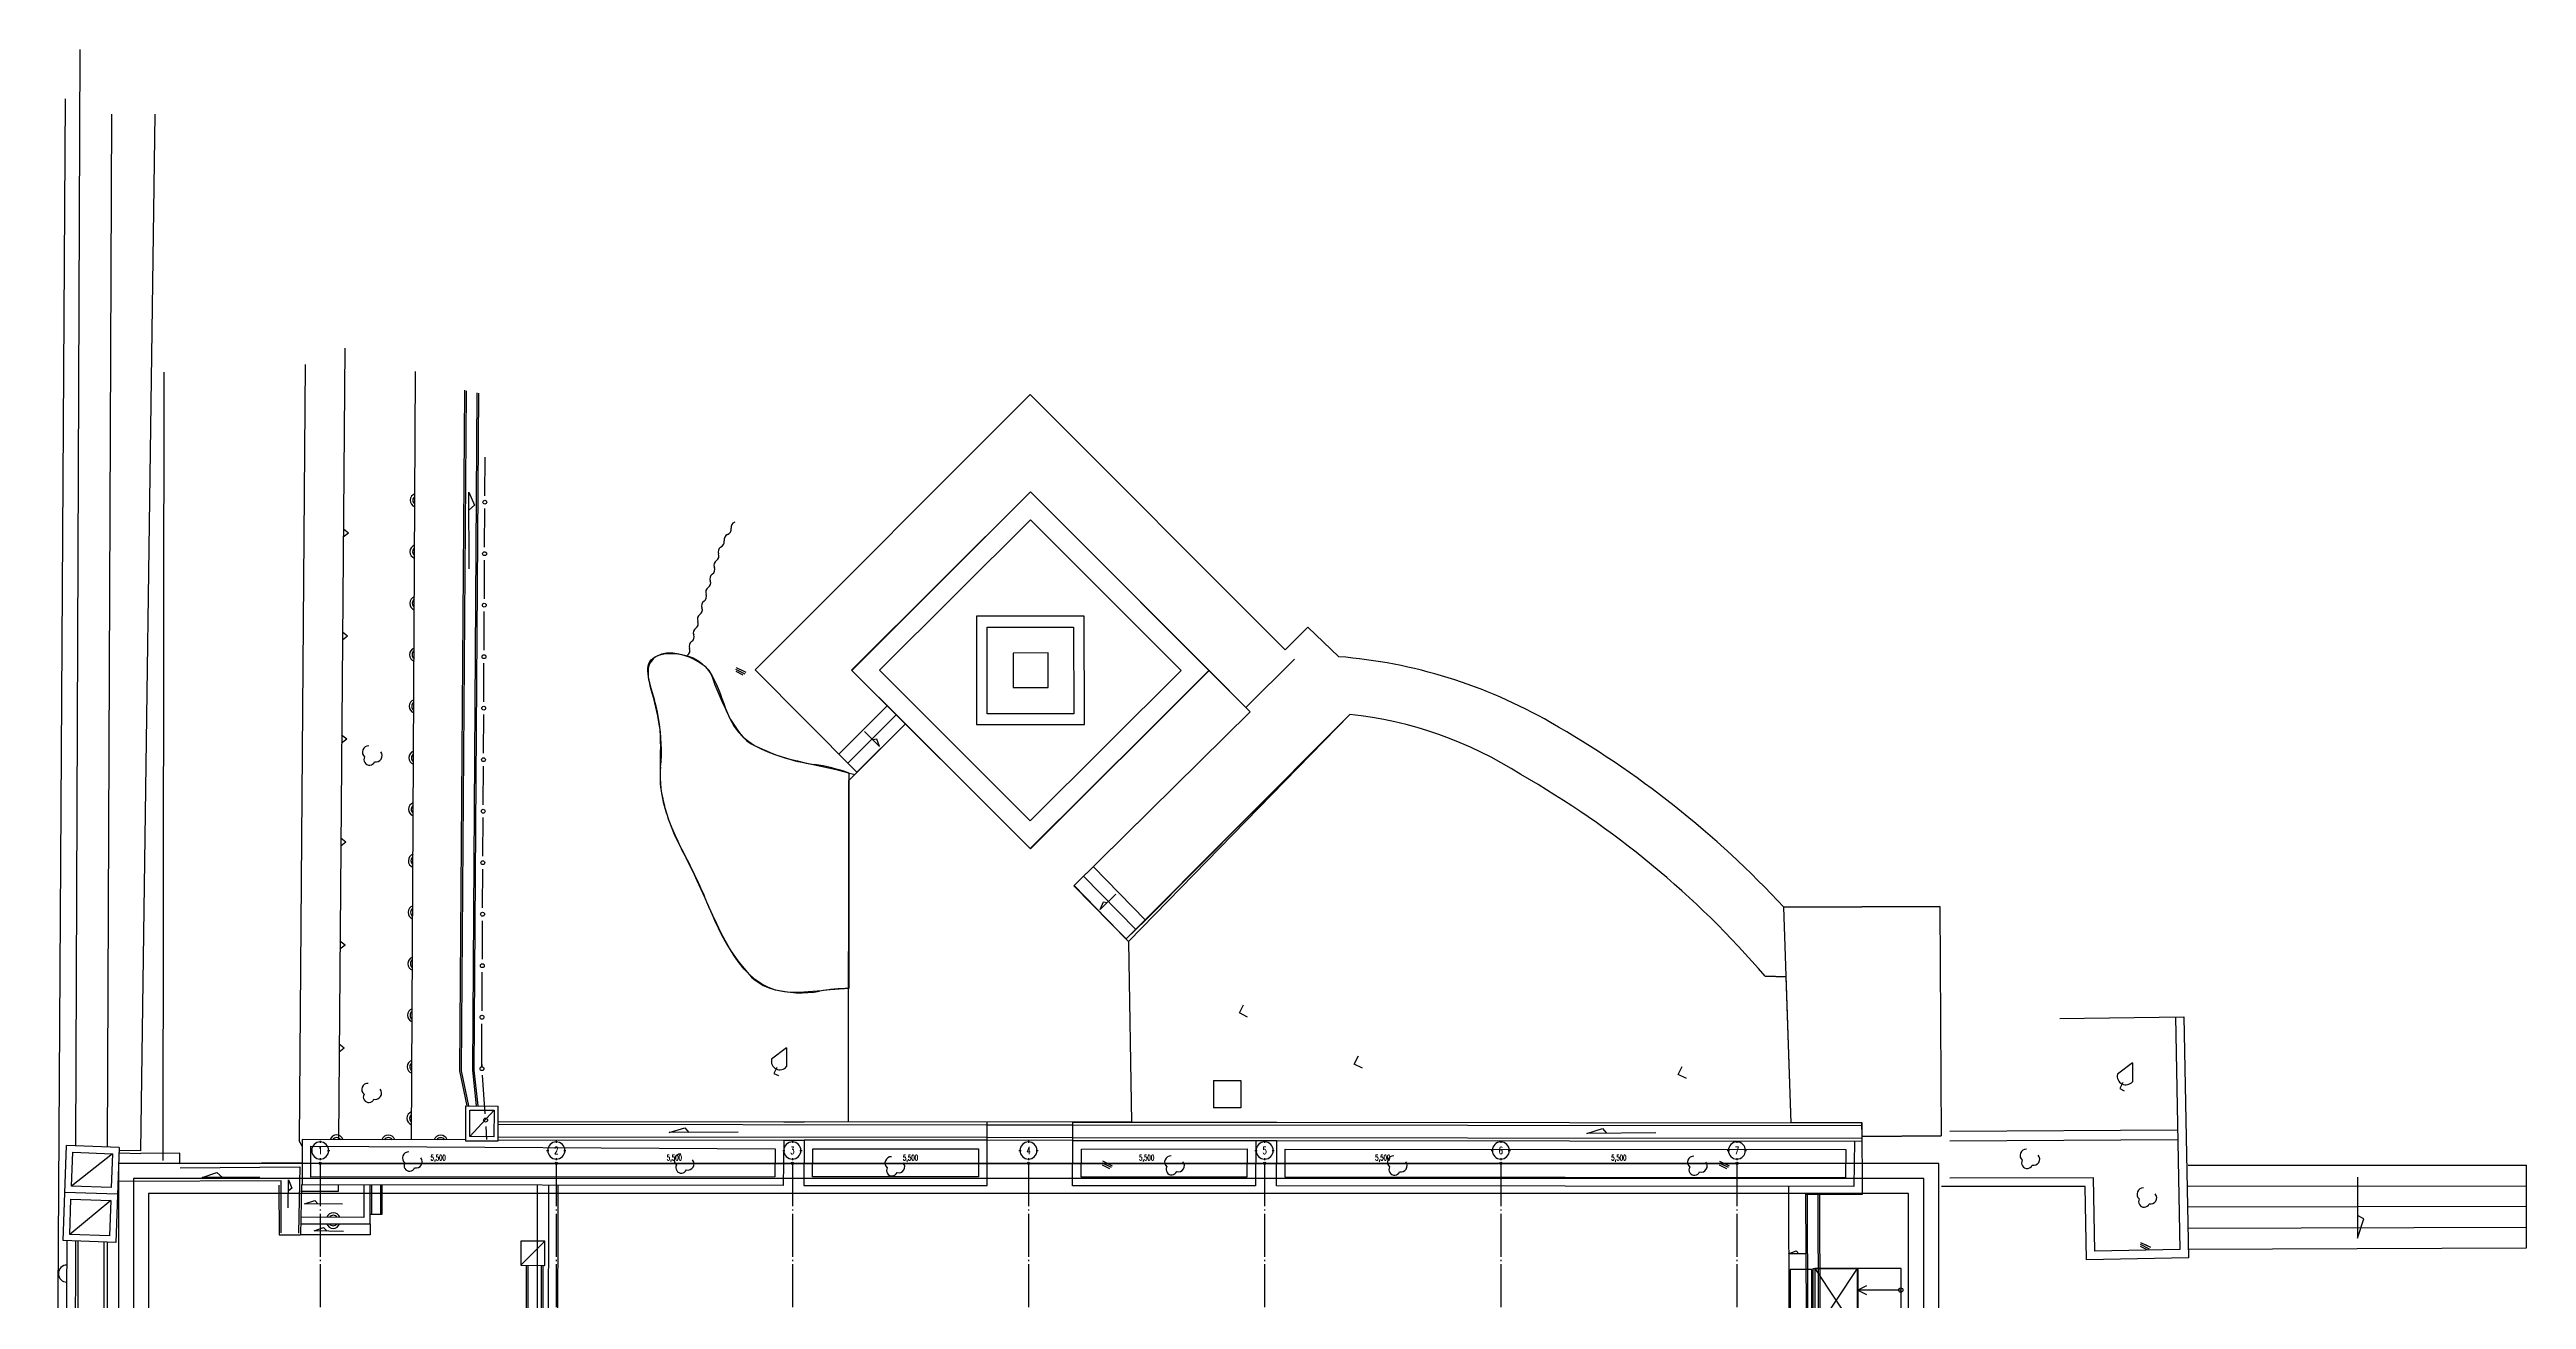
# Model space of a CAD drawing. Header units: millimetres. Extents: x -67913 to 128525, y -54442 to 63422.
# Drawn here: x 70832 to 128525, y 34299 to 63422 of the extents above; entities that cross this region are included whole.
import ezdxf
from ezdxf.enums import TextEntityAlignment as Align

# ---------------------------------------------------------------- set-up
doc = ezdxf.new("R2010")
doc.units = ezdxf.units.MM
doc.header["$LTSCALE"] = 500
doc.header["$PDMODE"] = 35
doc.linetypes.add('AXIS', pattern=[2.35, 2, -0.15, 0.05, -0.15])
doc.layers.get('0').update_dxf_attribs({"plot": 0})
for name, color, linetype in [('020KijnSn', 1, 'AXIS'), ('030KijnSp', 8, 'Continuous'), ('040KijunF', 7, 'Continuous'), ('090Gaikou', 5, 'Continuous')]:
    doc.layers.add(name, color=color, linetype=linetype)
doc.layers.add('HOJO', color=211, linetype='Continuous', plot=False)
doc.styles.add('Dim', font='simplex.shx', dxfattribs={"width": 0.6, "bigfont": 'extfont2.shx'})
doc.styles.get("Standard").update_dxf_attribs({"font": 'simplex.shx', "width": 0.7, "bigfont": 'extfont2.shx'})
doc.dimstyles.new('PRO1-50', dxfattribs={"dimscale": 50, "dimtxt": 2.5, "dimasz": 1, "dimexe": 0.5, "dimexo": 0.5, "dimgap": 0.8, "dimtad": 1, "dimdec": 3, "dimdsep": 46, "dimlunit": 6, "dimtxsty": 'Dim', "dimblk": 'ORIGIN', "dimcen": 0, "dimadec": 3, "dimazin": 2, "dimtfac": 1, "dimtdec": 3, "dimtix": 1, "dimtmove": 2, "dimatfit": 3, "dimldrblk": 'ORIGIN', "dimfxl": 0, "dimarcsym": 0})

# ---------------------------------------------------------------- blocks, each defined once
blk = doc.blocks.new('通り芯記号')
at = {"layer": '040KijunF'}
for p, q in [((-4.5, 0), (-3.5, 0)), ((0, 3.5), (0, 4.5)), ((3.5, 0), (4.5, 0)), ((0, -4.5), (0, -3.5))]:
    blk.add_line(p, q, dxfattribs=at)
blk.add_circle((0, 0), 4, dxfattribs=at)
at = {"layer": '040KijunF', "width": 0.6}
blk.add_attdef('通り芯符号', text='', height=3.5, dxfattribs=at).set_placement((0, 0), align=Align.MIDDLE)
blk = doc.blocks.new('_Origin')
at = {"color": 0, "linetype": 'ByBlock', "lineweight": -2}
blk.add_line((0, 0), (-1, 0), dxfattribs=at)
blk.add_circle((0, 0), 0.5, dxfattribs=at)
blk = doc.blocks.new('*D744')
at = {"layer": '030KijnSp', "color": 0, "lineweight": -2, "transparency": 16777216}
blk.add_line((77185, 37470), (82585, 37470), dxfattribs=at)
at = {"layer": 'Defpoints', "color": 0, "transparency": 16777216}
for p in [(77135, 37470), (82635, 37470), (82635, 37470)]:
    blk.add_point(p, dxfattribs=at)
at = {"layer": '030KijnSp', "color": 0, "lineweight": -2, "transparency": 16777216, "xscale": 50, "yscale": 50, "zscale": 50, "rotation": 180}
blk.add_blockref('_Origin', (77135, 37470), dxfattribs=at)
at = {"layer": '030KijnSp', "color": 0, "lineweight": -2, "transparency": 16777216, "xscale": 50, "yscale": 50, "zscale": 50}
blk.add_blockref('_Origin', (82635, 37470), dxfattribs=at)
at = {"layer": '030KijnSp', "color": 0, "transparency": 16777216, "insert": (79885, 37584), "char_height": 125, "attachment_point": 5, "style": 'Dim'}
blk.add_mtext('5,500', dxfattribs=at)
blk = doc.blocks.new('*D745')
at = {"layer": '030KijnSp', "color": 0, "lineweight": -2, "transparency": 16777216}
blk.add_line((82685, 37470), (88085, 37470), dxfattribs=at)
at = {"layer": 'Defpoints', "color": 0, "transparency": 16777216}
for p in [(82635, 37470), (88135, 37470), (88135, 37470)]:
    blk.add_point(p, dxfattribs=at)
at = {"layer": '030KijnSp', "color": 0, "lineweight": -2, "transparency": 16777216, "xscale": 50, "yscale": 50, "zscale": 50, "rotation": 180}
blk.add_blockref('_Origin', (82635, 37470), dxfattribs=at)
at = {"layer": '030KijnSp', "color": 0, "lineweight": -2, "transparency": 16777216, "xscale": 50, "yscale": 50, "zscale": 50}
blk.add_blockref('_Origin', (88135, 37470), dxfattribs=at)
at = {"layer": '030KijnSp', "color": 0, "transparency": 16777216, "insert": (85385, 37584), "char_height": 125, "attachment_point": 5, "style": 'Dim'}
blk.add_mtext('5,500', dxfattribs=at)
blk = doc.blocks.new('*D746')
at = {"layer": '030KijnSp', "color": 0, "lineweight": -2, "transparency": 16777216}
blk.add_line((88185, 37470), (93585, 37470), dxfattribs=at)
at = {"layer": 'Defpoints', "color": 0, "transparency": 16777216}
for p in [(88135, 37470), (93635, 37470), (93635, 37470)]:
    blk.add_point(p, dxfattribs=at)
at = {"layer": '030KijnSp', "color": 0, "lineweight": -2, "transparency": 16777216, "xscale": 50, "yscale": 50, "zscale": 50, "rotation": 180}
blk.add_blockref('_Origin', (88135, 37470), dxfattribs=at)
at = {"layer": '030KijnSp', "color": 0, "lineweight": -2, "transparency": 16777216, "xscale": 50, "yscale": 50, "zscale": 50}
blk.add_blockref('_Origin', (93635, 37470), dxfattribs=at)
at = {"layer": '030KijnSp', "color": 0, "transparency": 16777216, "insert": (90885, 37584), "char_height": 125, "attachment_point": 5, "style": 'Dim'}
blk.add_mtext('5,500', dxfattribs=at)
blk = doc.blocks.new('*D747')
at = {"layer": '030KijnSp', "color": 0, "lineweight": -2, "transparency": 16777216}
blk.add_line((93685, 37470), (99085, 37470), dxfattribs=at)
at = {"layer": 'Defpoints', "color": 0, "transparency": 16777216}
for p in [(93635, 37470), (99135, 37470), (99135, 37470)]:
    blk.add_point(p, dxfattribs=at)
at = {"layer": '030KijnSp', "color": 0, "lineweight": -2, "transparency": 16777216, "xscale": 50, "yscale": 50, "zscale": 50, "rotation": 180}
blk.add_blockref('_Origin', (93635, 37470), dxfattribs=at)
at = {"layer": '030KijnSp', "color": 0, "lineweight": -2, "transparency": 16777216, "xscale": 50, "yscale": 50, "zscale": 50}
blk.add_blockref('_Origin', (99135, 37470), dxfattribs=at)
at = {"layer": '030KijnSp', "color": 0, "transparency": 16777216, "insert": (96385, 37584), "char_height": 125, "attachment_point": 5, "style": 'Dim'}
blk.add_mtext('5,500', dxfattribs=at)
blk = doc.blocks.new('*D748')
at = {"layer": '030KijnSp', "color": 0, "lineweight": -2, "transparency": 16777216}
blk.add_line((99185, 37470), (104585, 37470), dxfattribs=at)
at = {"layer": 'Defpoints', "color": 0, "transparency": 16777216}
for p in [(99135, 37470), (104635, 37470), (104635, 37470)]:
    blk.add_point(p, dxfattribs=at)
at = {"layer": '030KijnSp', "color": 0, "lineweight": -2, "transparency": 16777216, "xscale": 50, "yscale": 50, "zscale": 50, "rotation": 180}
blk.add_blockref('_Origin', (99135, 37470), dxfattribs=at)
at = {"layer": '030KijnSp', "color": 0, "lineweight": -2, "transparency": 16777216, "xscale": 50, "yscale": 50, "zscale": 50}
blk.add_blockref('_Origin', (104635, 37470), dxfattribs=at)
at = {"layer": '030KijnSp', "color": 0, "transparency": 16777216, "insert": (101885, 37584), "char_height": 125, "attachment_point": 5, "style": 'Dim'}
blk.add_mtext('5,500', dxfattribs=at)
blk = doc.blocks.new('*D749')
at = {"layer": '030KijnSp', "color": 0, "lineweight": -2, "transparency": 16777216}
blk.add_line((104685, 37470), (110085, 37470), dxfattribs=at)
at = {"layer": 'Defpoints', "color": 0, "transparency": 16777216}
for p in [(104635, 37470), (110135, 37470), (110135, 37470)]:
    blk.add_point(p, dxfattribs=at)
at = {"layer": '030KijnSp', "color": 0, "lineweight": -2, "transparency": 16777216, "xscale": 50, "yscale": 50, "zscale": 50, "rotation": 180}
blk.add_blockref('_Origin', (104635, 37470), dxfattribs=at)
at = {"layer": '030KijnSp', "color": 0, "lineweight": -2, "transparency": 16777216, "xscale": 50, "yscale": 50, "zscale": 50}
blk.add_blockref('_Origin', (110135, 37470), dxfattribs=at)
at = {"layer": '030KijnSp', "color": 0, "transparency": 16777216, "insert": (107385, 37584), "char_height": 125, "attachment_point": 5, "style": 'Dim'}
blk.add_mtext('5,500', dxfattribs=at)

msp = doc.modelspace()

# ---------------------------------------------------------------- linework, layer by layer
at = {"layer": '020KijnSn'}
for p, q in [((77134.6088, 37470), (77134.6088, -23200)), ((82634.6088, 37470), (82634.6088, -23200)), ((88134.6088, 37470), (88134.6088, -23200)), ((93634.6088, 37470), (93634.6088, -23200)), ((99134.6088, 37470), (99134.6088, -23200)), ((104634.6088, 37470), (104634.6088, -23200)), ((110134.6088, 37470), (110134.6088, -23200))]:
    msp.add_line(p, q, dxfattribs=at)
at = {"layer": '090Gaikou'}
for p, q in [((71540.8886, 63421.84), (71432.757, 37875.059)), ((70831.7006, 588.4333), (71203.2985, 62269.3808)), ((72184.3583, 37847.3102), (72286.2451, 61918.6717)), ((72957.6401, 37765.8628), (73290.2677, 61914.422)), ((76786.7154, 56083.5303), (76644.8422, 37992.06)), ((77709.5776, 56465.8308), (77558.5688, 38023.5168)), ((73479.693, 37535.5514), (73503.9561, 55904.8074)), ((79262.2874, 38021.4838), (79357.6719, 55920.2947)), ((80495.747, 55481.8675), (80382.5581, 39623.9152)), ((80427.5906, 39628.2985), (80540.6802, 55472.3488)), ((80785.8744, 55421.0515), (80679.6686, 39638.0896)), ((80724.6855, 39640.4474), (80830.8116, 55411.5682)), ((87266.546, 48966.7534), (93675.7995, 55381.8166)), ((87266.546, 48966.7534), (93675.7995, 55381.8166)), ((93675.7995, 55381.8166), (99615.2132, 49434.7928)), ((93675.7995, 55381.8166), (99615.2132, 49434.7928)), ((80972.2721, 53024.6916), (80977.2262, 53924.678)), ((80602.286, 51318.8321), (80601.4219, 53109.6433)), ((80601.4219, 53109.6433), (80729.4851, 52802.7088)), ((89508.0303, 48963.8234), (93680.2874, 53117.4637)), ((93680.2874, 53117.4637), (89508.0303, 48963.8234)), ((93680.2874, 53117.4637), (89508.0303, 48963.8234)), ((93680.2874, 53117.4637), (89520.7839, 48951.0909)), ((93680.2874, 53117.4637), (97838.4901, 48956.3507)), ((93699.0153, 53098.6896), (93680.2874, 53117.4637)), ((97838.4901, 48956.3507), (93680.2874, 53117.4637)), ((98795.0554, 47990.068), (93680.2874, 53117.4637)), ((98798.6031, 47993.606), (93699.0153, 53098.6896)), ((80729.4851, 52802.7088), (80601.6252, 52688.3762)), ((80965.6671, 51824.7097), (80970.6209, 52724.6962)), ((77673.597, 52071.5977), (77794.3297, 52160.6122)), ((77675.0705, 52251.5916), (77794.3297, 52160.6122)), ((90159.5662, 48963.3636), (93679.447, 52467.5386)), ((93679.447, 52467.5386), (97187.6205, 48956.91)), ((80959.0619, 50624.728), (80964.016, 51524.7144)), ((80952.4569, 49424.7461), (80957.4107, 50324.7326)), ((92421.1181, 50215.7487), (92420.3986, 47694.7288)), ((94931.8665, 50216.9013), (92421.1181, 50215.7487)), ((94940.5456, 47696.6999), (94931.8665, 50216.9013)), ((77653.946, 49671.678), (77774.6789, 49760.6925)), ((77655.4199, 49851.6721), (77774.6789, 49760.6925)), ((92670.47, 47944.9245), (92671.0466, 49965.8633)), ((92671.0466, 49965.8633), (94682.7266, 49966.7867)), ((94682.7266, 49966.7867), (94689.6838, 47946.5038)), ((99615.2132, 49434.7928), (100142.1682, 49961.0735)), ((99615.2132, 49434.7928), (100142.1682, 49961.0735)), ((99615.2132, 49434.7928), (100142.1682, 49961.0735)), ((100859.7342, 49275.1487), (100142.1682, 49961.0735)), ((100142.1682, 49961.0735), (100859.7342, 49275.1487)), ((100142.1682, 49961.0735), (100859.7342, 49275.1487)), ((80945.8517, 48224.7644), (80950.8057, 49124.7508)), ((93280.464, 49358.6147), (93277.9869, 48554.9658)), ((94090.0027, 49365.4818), (93280.464, 49358.6147)), ((94093.7789, 48560.8876), (94090.0027, 49365.4818)), ((98698.9919, 48093.4903), (99829.1614, 49220.5705)), ((86811.5351, 48985.616), (87024.0914, 48879.466)), ((86815.0282, 48936.9255), (86983.0687, 48853.0066)), ((86823.8531, 49026.4106), (87049.3031, 48913.8215)), ((86925.2695, 48975.7635), (87049.3031, 48913.8215)), ((89640.5288, 46579.9456), (87266.546, 48966.7534)), ((89636.5746, 46583.9211), (87266.546, 48966.7534)), ((89636.5746, 46583.9211), (87266.546, 48966.7534)), ((93683.8696, 44794.869), (89508.0303, 48963.8234)), ((89508.0303, 48963.8234), (93674.7406, 44803.9829)), ((89508.0303, 48963.8234), (90766.3261, 47707.6022)), ((89520.7839, 48951.0909), (90766.3261, 47707.6022)), ((93674.9175, 45453.8088), (90159.5662, 48963.3636)), ((93277.9869, 48554.9658), (94093.7789, 48560.8876)), ((93674.7406, 44803.9829), (97838.4901, 48956.3507)), ((97187.6205, 48956.91), (93674.9175, 45453.8088)), ((93683.8615, 44794.8771), (97834.8117, 48952.6824)), ((97838.4901, 48956.3507), (93683.8696, 44794.869)), ((97834.8117, 48952.6824), (98795.0554, 47990.068)), ((97838.4901, 48956.3507), (98798.6031, 47993.606)), ((80939.2467, 47024.7825), (80944.2005, 47924.769)), ((90341.6243, 48131.6038), (89217.319, 47005.4417)), ((89428.8311, 46792.6007), (90553.9752, 47919.603)), ((94689.6838, 47946.5038), (92670.47, 47944.9245)), ((94687.8967, 43934.9183), (98798.6031, 47993.606)), ((94687.8967, 43934.9183), (98795.0554, 47990.068)), ((98795.0554, 47990.068), (94693.8747, 43940.8206)), ((98795.0554, 47990.068), (94693.8747, 43940.8206)), ((101117.3658, 47928.4485), (95908.4181, 42699.2768)), ((101117.3658, 47928.4485), (95965.1507, 42641.283)), ((96359.0875, 43140.1452), (101117.3658, 47928.4485)), ((77634.2949, 47271.7584), (77755.0279, 47360.7731)), ((77635.7688, 47451.7525), (77755.0279, 47360.7731)), ((90766.3261, 47707.6022), (89448.6113, 46387.7112)), ((89452.5547, 46391.6611), (90766.3261, 47707.6022)), ((90766.3261, 47707.6022), (89636.5746, 46583.9211)), ((90766.3261, 47707.6022), (89636.5746, 46583.9211)), ((89813.9855, 47534.0658), (90166.2087, 47182.4233)), ((90102.3829, 47350.095), (90009.7194, 47338.6546)), ((90166.2087, 47182.4233), (90102.3829, 47350.095)), ((90766.3261, 47707.6022), (93683.8615, 44794.8771)), ((92420.3986, 47694.7288), (94940.5456, 47696.6999)), ((80932.6414, 45824.8007), (80937.5955, 46724.7871)), ((89443.7085, 38434.7919), (89448.6113, 46387.7112)), ((89443.7089, 38435.1388), (89452.5547, 46391.6611)), ((89452.7468, 46564.4489), (89445.6243, 41542.3712)), ((77616.1179, 45051.8331), (77735.3769, 44960.8535)), ((80926.0364, 44624.8189), (80930.9901, 45524.8051)), ((77614.644, 44871.8391), (77735.3769, 44960.8535)), ((80919.4312, 43424.8371), (80924.3851, 44324.8233)), ((95908.4181, 42699.2768), (94687.8967, 43934.9183)), ((95965.1507, 42641.283), (94687.8967, 43934.9183)), ((94693.8747, 43940.8206), (95965.1507, 42641.283)), ((94693.8747, 43940.8206), (95965.1507, 42641.283)), ((96133.7528, 42919.711), (94918.3116, 44162.1726)), ((96359.0875, 43140.1452), (95142.6341, 44383.6415)), ((95665.7554, 43744.2522), (95300.4794, 43386.9201)), ((95300.4794, 43386.9201), (95382.8472, 43563.1363)), ((95382.8472, 43563.1363), (95465.9891, 43548.8304)), ((114861.1442, 43458.3793), (111230.9974, 43437.5407)), ((111230.9974, 43437.5407), (114861.1442, 43458.3793)), ((111230.9974, 43437.5407), (114861.1442, 43458.3793)), ((111396.248, 38417.4754), (111230.9974, 43437.5407)), ((114861.1442, 43458.3793), (114891.8454, 38110.106)), ((114861.1442, 43458.3793), (114891.8454, 38110.106)), ((80912.8262, 42224.8553), (80917.7799, 43124.8415)), ((95908.4181, 42699.2768), (96359.0875, 43140.1452)), ((77594.9929, 42471.9194), (77715.7258, 42560.9338)), ((77596.4668, 42651.9135), (77715.7258, 42560.9338)), ((95965.1507, 42641.283), (96030.9379, 38427.4684)), ((80906.221, 41024.8735), (80911.1746, 41924.8598)), ((110790.0156, 41833.5097), (111284.4028, 41815.1632)), ((111284.4028, 41815.1632), (110790.0156, 41833.5097)), ((111284.4028, 41815.1632), (110790.0156, 41833.5097)), ((111396.248, 38417.4754), (111284.4028, 41815.1632)), ((111396.248, 38417.4754), (111284.4028, 41815.1632)), ((98544.7882, 40974.0065), (98638.6125, 41161.8815)), ((98732.6632, 40880.1823), (98544.7882, 40974.0065)), ((80899.1403, 39738.5089), (80904.5696, 40724.8779)), ((117656.1865, 40845.63), (120546.5073, 40886.6456)), ((120346.5441, 40882.803), (120450.6491, 35465.1535)), ((120546.5073, 40886.6456), (120654.4548, 35269.0327)), ((77575.3422, 40071.9999), (77696.0749, 40161.0145)), ((77576.816, 40251.9937), (77696.0749, 40161.0145)), ((80893.0738, 39824.6797), (80899.1403, 39738.5089)), ((87998.5933, 40159.5038), (87649.893, 39897.7156)), ((87998.5933, 40159.5038), (87998.8037, 39723.4706)), ((101222.8775, 39784.3648), (101316.7017, 39972.2398)), ((119347.908, 39808.9172), (118999.2077, 39547.129)), ((119347.908, 39808.9172), (119348.1184, 39372.884)), ((80382.5581, 39623.9152), (80549.1198, 38807.2757)), ((80595.0603, 38807.2068), (80427.5906, 39628.2985)), ((80679.6686, 39638.0896), (80772.631, 38806.9406)), ((80817.9192, 38806.8727), (80724.6855, 39640.4474)), ((80977.3455, 38627.6423), (80914.1419, 39525.4204)), ((87772.0748, 39705.9198), (87702.3768, 39566.3556)), ((87702.3768, 39566.3556), (87807.0501, 39514.0821)), ((97942.9916, 39404.7519), (97939.1582, 38764.7634)), ((97942.9916, 39404.7519), (98582.0496, 39400.9241)), ((98582.0496, 39400.9241), (98578.2165, 38760.9355)), ((101410.7525, 39690.5406), (101222.8775, 39784.3648)), ((108768.7149, 39542.757), (108862.5391, 39730.632)), ((108956.5899, 39448.9327), (108768.7149, 39542.757)), ((119121.3895, 39355.3333), (119051.6916, 39215.769)), ((80519.5137, 38807.3201), (80518.2926, 37992.9273)), ((80519.5137, 38807.3201), (81284.513, 38806.1732)), ((80618.4425, 38092.7773), (80619.3637, 38707.1703)), ((81184.3631, 38706.3233), (80618.4425, 38092.7773)), ((80619.3637, 38707.1703), (81184.3631, 38706.3233)), ((81184.3631, 38706.3233), (81183.442, 38091.9303)), ((81283.2919, 37991.7805), (81284.513, 38806.1732)), ((98578.2165, 38760.9355), (97939.1582, 38764.7634)), ((119051.6916, 39215.769), (119156.3648, 39163.4955)), ((81183.442, 38091.9303), (80618.4425, 38092.7773)), ((81019.4812, 38029.1235), (80998.4133, 38328.3831)), ((92672.5879, 38070.067), (81283.4283, 38082.7391)), ((81283.8799, 38383.9399), (92672.9826, 38369.3773)), ((81283.9744, 38446.9584), (87932.9193, 38438.4842)), ((85262.5821, 38186.8706), (85625.8066, 38299.6111)), ((86870.8962, 38197.8798), (85262.5821, 38186.8706)), ((85625.8066, 38299.6111), (85721.3834, 38190.0111)), ((87932.9193, 38438.4842), (88408.5411, 38435.5736)), ((92672.8365, 38432.3774), (88408.5411, 38435.5736)), ((96030.9379, 38427.4684), (89443.7089, 38435.1388)), ((92672.5178, 38007.067), (92672.8365, 38432.3774)), ((92672.9826, 38369.3773), (94665.8123, 38364.6294)), ((94665.5286, 38426.6292), (98929.4236, 38429.25)), ((94665.7883, 38003.9094), (94665.5286, 38426.6292)), ((94665.8123, 38364.6294), (113048.729, 38353.9147)), ((98929.4236, 38429.25), (99415.7507, 38428.7906)), ((99415.7507, 38428.7906), (113048.7653, 38415.9147)), ((106639.9366, 38167.5213), (107003.1611, 38280.2618)), ((108248.2507, 38178.5304), (106639.9366, 38167.5213)), ((107003.1611, 38280.2618), (107098.738, 38170.6618)), ((113045.8598, 38415.9168), (111396.248, 38417.4754)), ((113048.7653, 38415.9147), (111396.248, 38417.4754)), ((113050.9662, 38097.3857), (113045.8598, 38415.9168)), ((113060.2376, 36755.6258), (113048.7651, 38415.9147)), ((113050.9662, 38097.3857), (113048.7653, 38415.9147)), ((113050.9662, 38097.3857), (114891.8454, 38110.106)), ((114891.8454, 38110.106), (113050.9662, 38097.3857)), ((114891.8454, 38110.106), (113050.9662, 38097.3857)), ((120400.2175, 38243.9152), (115091.2557, 38213.4396)), ((71145.6053, 35671.3048), (71227.2473, 37882.6464)), ((72455.3211, 37837.3063), (71227.2473, 37882.6464)), ((71342.4908, 36938.4698), (71371.611, 37727.2143)), ((72299.8891, 37692.9426), (71342.4908, 36938.4698)), ((71371.611, 37727.2143), (72299.8891, 37692.9426)), ((72299.8891, 37692.9426), (72270.7689, 36904.1981)), ((72455.3211, 37837.3063), (72373.6792, 35625.9648)), ((72450.8756, 37716.8946), (72958.1541, 37698.1661)), ((72957.6401, 37765.8628), (72452.9401, 37772.8148)), ((73868.1617, 37705.0756), (72958.1541, 37698.1661)), ((73869.9817, 37465.3671), (73868.1617, 37705.0756)), ((76716.7891, 37868.8811), (76644.8422, 37992.06)), ((76716.9263, 38024.5211), (76715.6636, 36966.2996)), ((80518.3334, 38019.985), (76716.9263, 38024.5211)), ((76915.8848, 37151.5338), (76916.7395, 37867.8409)), ((76916.7395, 37867.8409), (87730.3329, 37811.5841)), ((80518.2926, 37992.9273), (81283.2919, 37991.7805)), ((81283.3327, 38019.01), (87932.3737, 38010.5358)), ((87730.3329, 37811.5841), (87723.6109, 37152.9031)), ((87932.3737, 38010.5358), (87921.5805, 36952.9281)), ((87932.3737, 38010.5358), (88408.2226, 38010.2634)), ((88408.2226, 38010.2634), (88403.719, 36956.1828)), ((92672.5178, 38007.067), (88408.2226, 38010.2634)), ((88604.5749, 37156.0735), (88607.3693, 37810.1141)), ((88607.3693, 37810.1141), (92472.1734, 37807.2173)), ((92472.1734, 37807.2173), (92471.0488, 37153.9682)), ((92670.7047, 36953.8593), (92672.5178, 38007.067)), ((94665.7883, 38003.9094), (92672.5178, 38007.067)), ((94665.8331, 38065.9093), (92672.5879, 38070.067)), ((94661.2849, 36949.829), (94665.7883, 38003.9094)), ((94665.7883, 38003.9094), (98929.6838, 38006.5304)), ((113051.7489, 38052.6159), (94665.8331, 38065.9093)), ((94862.1408, 37149.7432), (94864.9362, 37804.0317)), ((94864.9362, 37804.0317), (98727.9726, 37806.4062)), ((95359.7722, 37525.3016), (95585.2222, 37412.7125)), ((98727.9726, 37806.4062), (98722.3682, 37148.0985)), ((98929.6838, 38006.5304), (98920.6721, 36948.014)), ((98929.6838, 38006.5304), (99415.3489, 38003.4952)), ((99411.2638, 36945.8336), (99415.3489, 38003.4952)), ((99415.3489, 38003.4952), (113051.7041, 37990.6159)), ((99612.037, 37145.6446), (99614.5771, 37803.3069)), ((99614.5771, 37803.3069), (112668.0581, 37790.9782)), ((109730.1063, 37524.8894), (109955.5563, 37412.3003)), ((112668.0581, 37790.9782), (112661.3469, 37133.3664)), ((112870.1076, 37990.7875), (112859.3142, 36933.18)), ((115092.5184, 37993.4433), (120401.4802, 38023.9189)), ((72270.7689, 36904.1981), (71342.4908, 36938.4698)), ((76223.1503, 37063.4376), (72445.1422, 37044.0879)), ((73869.9817, 37465.3671), (76716.2849, 37486.9785)), ((73870.741, 37365.37), (76660.1548, 37386.5495)), ((74389.9013, 37141.1688), (74727.5429, 37253.897)), ((75733.0097, 37141.8168), (74389.9013, 37141.1688)), ((74727.5429, 37253.897), (74858.0706, 37141.3947)), ((76173.6631, 36963.1829), (76179.5766, 35808.5803)), ((76229.369, 35849.2463), (76223.1503, 37063.4376)), ((76389.72, 36436.5761), (76394.0802, 37084.5573)), ((76394.0802, 37084.5573), (76472.0563, 36889.8897)), ((76660.1548, 37386.5495), (76630.5861, 35846.9324)), ((76702.0934, 36966.3158), (76679.801, 35805.5682)), ((87921.5805, 36952.9281), (76702.0934, 36966.3158)), ((87723.6109, 37152.9031), (76915.8848, 37151.5338)), ((77553.0192, 36965.3004), (77552.8375, 36813.058)), ((78153.0187, 36964.5845), (78152.1211, 36212.3425)), ((78301.942, 36062.1636), (78303.0186, 36964.4055)), ((78340.2121, 36288.4811), (78341.0186, 36964.3602)), ((78541.9906, 36964.1203), (78541.1841, 36288.2413)), ((78579.1841, 36288.1959), (78579.9906, 36964.075)), ((82193.1054, 36959.7636), (82187.9146, 28550)), ((82451.5846, 36959.4553), (82441.5502, 28550)), ((82671.5844, 36959.1928), (82661.5503, 28550)), ((88403.719, 36956.1828), (92670.7047, 36953.8593)), ((92471.0488, 37153.9682), (88604.5749, 37156.0735)), ((98920.6721, 36948.014), (94661.2849, 36949.829)), ((98722.3682, 37148.0985), (94862.1408, 37149.7432)), ((95347.4543, 37484.507), (95560.0106, 37378.3571)), ((95350.9473, 37435.8165), (95518.9878, 37351.8976)), ((95461.1887, 37474.6545), (95585.2222, 37412.7125)), ((112859.3142, 36933.18), (99411.2638, 36945.8336)), ((112661.3469, 37133.3664), (99612.037, 37145.6446)), ((109717.7883, 37484.0948), (109930.3446, 37377.9448)), ((109721.2813, 37435.4043), (109889.3219, 37351.4854)), ((109831.5227, 37474.2423), (109955.5563, 37412.3003)), ((111333.4802, 36934.6155), (111344.4534, 33980.7801)), ((118244.8243, 36931.6453), (114898.6321, 36927.8608)), ((118441.0139, 37131.8675), (115097.4859, 37128.0857)), ((118277.6505, 35223.3602), (118244.8243, 36931.6453)), ((118473.7711, 35427.166), (118441.0139, 37131.8675)), ((120645.99, 37428.7664), (128524.833, 37431.656)), ((120647.1382, 36939.2043), (128524.7291, 36948.9859)), ((124585.6767, 37151.0388), (124587.4413, 35729.9161)), ((128524.4176, 35500.9751), (128524.833, 37431.656)), ((72415.1326, 36748.7661), (71187.0587, 36794.1061)), ((71301.0374, 35815.6685), (71331.4224, 36638.6741)), ((72259.7006, 36604.4024), (71301.0374, 35815.6685)), ((71331.4224, 36638.6741), (72259.7006, 36604.4024)), ((72259.7006, 36604.4024), (72229.3155, 35781.3968)), ((76472.0563, 36889.8897), (76392.3096, 36821.4185)), ((77552.8375, 36813.058), (76688.3627, 36814.0895)), ((76768.4647, 36530.9953), (77008.9308, 36604.6532)), ((77652.9586, 36521.484), (76768.4647, 36530.9953)), ((77008.9308, 36604.6532), (77082.5594, 36527.6177)), ((111734.1662, 36750.6998), (113060.2376, 36755.6258)), ((111734.1662, 36750.6998), (111744.4609, 33979.4812)), ((111789.4606, 33979.6484), (111779.1659, 36750.8669)), ((112019.1643, 36751.7585), (112029.4589, 33980.54)), ((112074.4586, 33980.7071), (112064.164, 36751.9256)), ((128524.6254, 36466.3153), (120648.2865, 36449.6422)), ((72229.3155, 35781.3968), (71301.0374, 35815.6685)), ((76179.5766, 35808.5803), (76679.801, 35805.5682)), ((78301.6335, 35803.633), (76679.801, 35805.5682)), ((76687.4677, 36064.0901), (78301.942, 36062.1636)), ((78152.1211, 36212.3425), (76687.6467, 36214.09)), ((76999.3331, 35899.0448), (77209.9849, 35972.6882)), ((77681.094, 35881.4852), (76999.3331, 35899.0448)), ((77209.9849, 35972.6882), (77295.3921, 35891.4194)), ((78301.942, 36062.1636), (78301.6335, 35803.633)), ((78302.2121, 36288.5264), (78579.1841, 36288.1959)), ((120649.4349, 35960.0804), (128524.5215, 35983.6452)), ((124737.7443, 36178.9849), (124586.7885, 36255.6437)), ((124587.4413, 35729.9161), (124737.7443, 36178.9849)), ((71080.7912, 5693.9708), (71242.7542, 35667.7181)), ((72373.6792, 35625.9648), (71145.6053, 35671.3048)), ((71434.5336, 35658.3385), (71394.4103, -4645.0473)), ((71487.7883, 27419.5705), (71498.5336, 35658.2748)), ((72098.5017, 35633.4531), (72089.5319, 28756.0435)), ((72173.5017, 35633.3552), (72162.7878, 27418.6902)), ((81806.4033, 35654.4218), (81806.2317, 35094.4218)), ((82366.4032, 35654.2502), (81806.2317, 35094.4218)), ((82366.4032, 35654.2502), (81806.4033, 35654.4218)), ((82366.2316, 35094.2502), (82366.4032, 35654.2502)), ((111339.3163, 35363.6046), (111514.2484, 35430.9973)), ((111739.3136, 35365.0905), (111339.3163, 35363.6046)), ((111514.2484, 35430.9973), (111577.3468, 35364.4888)), ((120654.4548, 35269.0327), (118277.6505, 35223.3602)), ((120450.6491, 35465.1535), (118473.7711, 35427.166)), ((119526.2629, 35587.6637), (119738.8192, 35481.5137)), ((119529.756, 35538.9731), (119697.7965, 35455.0542)), ((119538.5809, 35628.4582), (119764.0309, 35515.8691)), ((119639.9973, 35577.8111), (119764.0309, 35515.8691)), ((120633.723, 35470.4531), (128524.4176, 35500.9751)), ((81806.2317, 35094.4218), (82366.2316, 35094.2502)), ((81930.0746, 35094.3839), (81928.1932, 28955.1467)), ((81978.158, 28840.3246), (81980.0746, 35094.3686)), ((82280.0746, 35094.2766), (82278.1588, 28843.0246)), ((82328.1931, 28955.0241), (82330.0746, 35094.2613)), ((111946.883, 33520.7091), (112942.2136, 35020.4897)), ((111947.2137, 35020.7091), (112941.8829, 33520.4897))]:
    msp.add_line(p, q, dxfattribs=at)
for points in [[(111378.4438, 35000.8036), (111378.2233, 34000.8036), (111878.2233, 34000.6934), (111878.4437, 35000.6933)], [(111912.2137, 35020.7168), (111912.2137, 35020.7168), (112947.2136, 35020.4886), (112946.0011, 29520.4887), (111911.0011, 29520.7169), (111912.2137, 35020.7168)], [(111947.2137, 35020.7091), (111946.883, 33520.7091), (112941.8829, 33520.4897), (112942.2136, 35020.4897)], [(112947.2136, 35020.4886), (112947.2136, 34010.4886), (113957.2136, 34010.4886), (113957.2136, 35020.4886)]]:
    msp.add_lwpolyline(points, close=True, dxfattribs=at)
for points in [[(113152.2136, 34618.2091), (112952.2136, 34518.2091), (113152.2136, 34418.2091)], [(113952.2136, 34517.9886), (112952.2136, 34517.9886)]]:
    msp.add_lwpolyline(points, dxfattribs=at)
for centre, radius in [((80971.4467, 52874.6938), 45), ((80964.8414, 51674.7121), 45), ((80958.2364, 50474.7302), 45), ((80951.6312, 49274.7485), 45), ((80945.0262, 48074.7666), 45), ((80938.4209, 46874.7849), 45), ((80931.816, 45674.803), 45), ((80925.2107, 44474.8213), 45), ((80918.6057, 43274.8394), 45), ((80912.0003, 42074.8574), 45), ((80905.3951, 40874.8757), 45), ((80903.6077, 39675.0501), 45), ((80987.8794, 38478.0127), 45), ((113952.2136, 34517.9886), 50)]:
    msp.add_circle(centre, radius, dxfattribs=at)
for centre, radius, start, end in [((79391.8508, 52920.0699), 158.1667, 108.186893727, 251.202442748), ((79402.059, 52920.0155), 108.375, 123.549694356, 235.839642104), ((86414.4085, 51950.5137), 131.9413, 291.304159689, 10.123551367), ((86674.1827, 51996.8967), 131.9413, 111.304159689, 190.123551367), ((86578.3092, 52242.7468), 131.9413, 291.304159689, 10.123551367), ((86838.0834, 52289.1298), 131.9413, 111.304159689, 190.123551367), ((79385.456, 51720.087), 158.1667, 108.186893727, 251.202442754), ((79395.6641, 51720.0326), 108.375, 123.549694376, 235.839642113), ((86200.0519, 51305.8002), 127.7567, 302.871172994, 23.025409808), ((86435.2088, 51405.7415), 127.7567, 122.871172994, 203.025409808), ((86296.5285, 51620.3454), 127.7567, 302.871172994, 23.025409808), ((86531.6854, 51720.2867), 127.7567, 122.871172994, 203.025409808), ((86242.2556, 50776.6512), 127.7567, 122.871172994, 203.025409808), ((86103.5753, 50991.2551), 127.7567, 302.871172994, 23.025409808), ((86338.7322, 51091.1964), 127.7567, 122.871172994, 203.025409808), ((79379.0611, 50520.104), 158.1667, 108.186893727, 251.202442748), ((79389.2693, 50520.0496), 108.375, 123.549694356, 235.839642113), ((86049.3024, 50147.5609), 127.7567, 122.871172994, 203.025409808), ((85910.6221, 50362.1648), 127.7567, 302.871172994, 23.025409808), ((86145.779, 50462.1061), 127.7567, 122.871172994, 203.025409808), ((86007.0987, 50676.7099), 127.7567, 302.871172994, 23.025409808), ((85856.3493, 49518.4706), 127.7567, 122.871172994, 203.025409808), ((85717.6689, 49733.0744), 127.7567, 302.871172994, 23.025409808), ((85952.8258, 49833.0157), 127.7567, 122.871172994, 203.025409808), ((85814.1455, 50047.6196), 127.7567, 302.871172994, 23.025409808), ((79372.6663, 49320.121), 158.1667, 108.186893727, 251.202442754), ((79382.8745, 49320.0666), 108.375, 123.549694356, 235.839642104), ((85179.0925, 48935.285), 407.4598, 108.186265077, 179.802160813), ((85278.0872, 48633.9474), 724.6417, 84.304273264, 108.186265077), ((85209.5262, 47946.5362), 1415.4635, 50.399397662, 84.304273264), ((85621.1923, 49418.5293), 127.7567, 302.871172994, 23.025409808), ((99913.0954, 37519.144), 11794.0567, 60.098948467, 85.396256302), ((99913.0954, 37519.144), 11794.0567, 60.098948467, 85.396256302), ((85910.2601, 48932.7604), 1138.6318, 179.802160813, 196.668796238), ((77028.7337, 46273.4462), 8132.4772, 10.796085082, 16.668796238), ((85827.5002, 48693.5224), 445.9892, 19.769449202, 50.399397662), ((94815.0528, 51923.8281), 9104.4545, 199.769449202, 205.770513785), ((79366.2715, 48120.1381), 158.1667, 108.186893736, 251.202442748), ((79376.4797, 48120.0837), 108.375, 123.549694376, 235.839642113), ((88946.0088, 49090.3467), 2587.224, 205.770513785, 220.877571782), ((100163.9786, 38847.8639), 9130.4964, 57.271439875, 84.006370163), ((100163.9786, 38847.8639), 9130.4964, 57.271439872, 84.006370161), ((100163.9786, 38847.8639), 9130.4964, 57.271439872, 84.006370161), ((81320.2602, 47091.7948), 3763.6222, 353.985972729, 10.796085082), ((87489.0933, 47829.3248), 660.3667, 220.877571783, 241.872632018), ((94432.9521, 27807.6186), 22944.9077, 42.936978224, 60.325093003), ((94432.9521, 27807.6186), 22944.9077, 42.93697822, 60.325093005), ((94432.9521, 27807.6186), 22944.9077, 42.93697822, 60.325093005), ((78262.3449, 47052.442), 143.6961, 86.910957483, 230.744394865), ((78282.4619, 46877.039), 128.2353, 149.991183757, 336.934002119), ((78434.7684, 46966.3342), 143.6961, 256.180791007, 40.014228397), ((79359.8767, 46920.1551), 158.1667, 108.186893727, 251.202442754), ((79370.0849, 46920.1007), 108.375, 123.549694356, 235.839642104), ((89292.6798, 51203.2623), 4486.1187, 241.872632018, 261.713402526), ((88033.3097, 42556.4346), 4251.9385, 70.498414665, 81.713402526), ((87154.6375, 46477.1328), 2103.0436, 173.985972729, 190.774921125), ((94432.9521, 27807.6186), 21547.1378, 40.61250159, 60.325093003), ((94432.9521, 27807.6186), 21547.1378, 40.612501593, 60.325093005), ((94432.9521, 27807.6186), 21547.1378, 40.612501593, 60.325093005), ((79353.4818, 45720.1721), 158.1667, 108.186893727, 251.202442748), ((79363.69, 45720.1177), 108.375, 123.549694376, 235.839642113), ((89406.3697, 46905.6523), 4395.1881, 190.774921125, 208.741108878), ((79347.087, 44520.1892), 158.1667, 108.186893727, 251.202442748), ((79357.2952, 44520.1348), 108.375, 123.549694356, 235.839642113), ((74540.4521, 38752.9316), 12559.5269, 21.605539737, 28.741108878), ((79340.6922, 43320.2062), 158.1667, 108.186893727, 251.202442754), ((79350.9004, 43320.1518), 108.375, 123.549694356, 235.839642104), ((91703.6307, 45550.2344), 5900.6471, 201.605539737, 209.422734828), ((79334.2974, 42120.2233), 158.1667, 108.186893736, 251.202442748), ((79344.5056, 42120.1689), 108.375, 123.549694376, 235.839642113), ((90384.828, 44806.4377), 4386.5554, 209.422734828, 222.015416758), ((87982.9304, 42642.5888), 1153.6999, 222.015416758, 255.145852129), ((89443.2464, 37685.1823), 3857.1896, 89.964678502, 100.098839993), ((79327.9026, 40920.2403), 158.1667, 108.186893727, 251.202442754), ((79338.1107, 40920.1859), 108.375, 123.549694356, 235.839642104), ((88328.3441, 43944.9423), 2501.0808, 255.145852129, 280.098839993), ((79321.5077, 39720.2573), 158.1667, 108.186893727, 251.202442748), ((79331.7159, 39720.2029), 108.375, 123.549694376, 235.839642113), ((87843.9509, 39849.8455), 199.875, 166.142975936, 320.782209934), ((78248.5507, 39190.9197), 143.6961, 86.910957483, 230.744394865), ((119193.2656, 39499.259), 199.875, 166.142975934, 320.782209935), ((78268.6677, 39015.5167), 128.2353, 149.991183757, 336.934002119), ((78420.9742, 39104.8119), 143.6961, 256.180791007, 40.014228397), ((79315.1129, 38520.2744), 158.1667, 108.186893727, 251.202442748), ((77516.722, 37973.4), 158.1667, 18.423857293, 161.439406315), ((78723.1273, 37971.9605), 158.1667, 18.423857293, 161.439406307), ((79325.3211, 38520.22), 108.375, 123.549694351, 235.839642128), ((79940.2517, 37970.5081), 158.1667, 18.423857293, 161.439406315), ((77516.7098, 37963.1917), 108.375, 33.786657937, 146.076605675), ((78723.1151, 37961.7521), 108.375, 33.786657937, 146.076605675), ((79196.4608, 37591.7591), 143.6961, 86.910957483, 230.744394865), ((79368.8843, 37505.6513), 143.6961, 256.180791007, 40.014228397), ((79940.2395, 37960.2998), 108.375, 33.786657928, 146.076605675), ((85527.52, 37544.093), 143.6961, 86.910957483, 230.744394865), ((85699.9436, 37457.9852), 143.6961, 256.180791007, 40.014228397), ((90434.7357, 37480.0898), 143.6961, 86.910957483, 230.744394865), ((96948.298, 37502.5326), 143.6961, 86.910957483, 230.744394865), ((97120.7215, 37416.4248), 143.6961, 256.180791007, 40.014228397), ((102137.0237, 37499.3299), 143.6961, 86.910957483, 230.744394865), ((102309.4472, 37413.2221), 143.6961, 256.180791007, 40.014228397), ((109126.4286, 37495.0158), 143.6961, 86.910957483, 230.744394865), ((109298.8521, 37408.9081), 143.6961, 256.180791007, 40.014228397), ((116872.6331, 37654.4716), 143.6961, 86.910957483, 230.744394865), ((116892.7501, 37479.0686), 128.2353, 149.991183757, 336.934002119), ((117045.0566, 37568.3638), 143.6961, 256.180791007, 40.014228397), ((79216.5778, 37416.3561), 128.2353, 149.991183757, 336.934002119), ((85547.637, 37368.69), 128.2353, 149.991183757, 336.934002119), ((90454.8527, 37304.6867), 128.2353, 149.991183757, 336.934002119), ((90607.1592, 37393.982), 143.6961, 256.180791007, 40.014228397), ((96968.415, 37327.1295), 128.2353, 149.991183757, 336.934002119), ((102157.1407, 37323.9269), 128.2353, 149.991183757, 336.934002119), ((109146.5456, 37319.6128), 128.2353, 149.991183757, 336.934002119), ((119597.6595, 36753.9848), 143.6961, 86.910957483, 230.744394865), ((119617.7765, 36578.5818), 128.2353, 149.991183757, 336.934002119), ((119770.083, 36667.877), 143.6961, 256.180791007, 40.014228397), ((77438.2532, 36113.7003), 158.1667, 198.55353799, 341.569087008), ((77441.2568, 36163.024), 158.1667, 18.423857293, 161.439406307), ((77438.2423, 36123.9086), 108.375, 213.916338616, 326.206286368), ((77441.2446, 36152.8157), 108.375, 33.786657913, 146.076605675), ((71238.6173, 34902.1599), 200.0001, 89.690405935, 269.690405935)]:
    msp.add_arc(centre, radius, start, end, dxfattribs=at)
at = {"layer": '090Gaikou', "start_tangent": (-0.9979843774, -0.0634600852), "end_tangent": (0.9748734699, -0.2227593266)}
msp.add_spline([(89445.6253, 41544.105), (89320.0539, 41537.4737), (87740.8654, 41507.0983), (85919.4553, 44052.1963), (85092.7841, 46092.0458), (84961.921, 48123.34), (84844.2462, 49202.8818), (85821.6923, 49247.5329), (86779.0031, 47649.4357), (89324.091, 46600.9652), (89589.6078, 46528.9405)], degree=3, dxfattribs=at)
at = {"layer": 'HOJO'}
for points in [[(72434.6088, -23200), (114834.6088, -23200), (114834.6088, 37470), (72434.6088, 37470)], [(72784.6088, -22850), (114484.6088, -22850), (114484.6088, 37120), (72784.6088, 37120)], [(73134.6088, -22500), (114134.6088, -22500), (114134.6088, 36770), (73134.6088, 36770)]]:
    msp.add_lwpolyline(points, close=True, dxfattribs=at)

# ---------------------------------------------------------------- block references
at = {"layer": '040KijunF'}
ref = msp.add_blockref('通り芯記号', (77134.6088, 37770), dxfattribs=dict(at, xscale=-50, yscale=50, zscale=50, rotation=180))
ref.add_attrib('通り芯符号', '1', dxfattribs={"height": 175, "width": 0.6}).set_placement((77134.6088, 37770), align=Align.MIDDLE)
ref = msp.add_blockref('通り芯記号', (82634.6088, 37770), dxfattribs=dict(at, xscale=-50, yscale=50, zscale=50, rotation=180))
ref.add_attrib('通り芯符号', '2', dxfattribs={"height": 175, "width": 0.6}).set_placement((82634.6088, 37770), align=Align.MIDDLE)
ref = msp.add_blockref('通り芯記号', (88134.6088, 37770), dxfattribs=dict(at, xscale=-50, yscale=50, zscale=50, rotation=180))
ref.add_attrib('通り芯符号', '3', dxfattribs={"height": 175, "width": 0.6}).set_placement((88134.6088, 37770), align=Align.MIDDLE)
ref = msp.add_blockref('通り芯記号', (93634.6088, 37770), dxfattribs=dict(at, xscale=-50, yscale=50, zscale=50, rotation=180))
ref.add_attrib('通り芯符号', '4', dxfattribs={"height": 175, "width": 0.6}).set_placement((93634.6088, 37770), align=Align.MIDDLE)
ref = msp.add_blockref('通り芯記号', (99134.6088, 37770), dxfattribs=dict(at, xscale=-50, yscale=50, zscale=50, rotation=180))
ref.add_attrib('通り芯符号', '5', dxfattribs={"height": 175, "width": 0.6}).set_placement((99134.6088, 37770), align=Align.MIDDLE)
ref = msp.add_blockref('通り芯記号', (104634.6088, 37770), dxfattribs=dict(at, xscale=-50, yscale=50, zscale=50, rotation=180))
ref.add_attrib('通り芯符号', '6', dxfattribs={"height": 175, "width": 0.6}).set_placement((104634.6088, 37770), align=Align.MIDDLE)
ref = msp.add_blockref('通り芯記号', (110134.6088, 37770), dxfattribs=dict(at, xscale=-50, yscale=50, zscale=50, rotation=180))
ref.add_attrib('通り芯符号', '7', dxfattribs={"height": 175, "width": 0.6}).set_placement((110134.6088, 37770), align=Align.MIDDLE)

# ---------------------------------------------------------------- dimensions: what is measured, and where the dimension line sits
at = {"layer": '030KijnSp'}
for base, p1, p2, picture, middle in [((82634.6088, 37470), (77134.6088, 37470), (82634.6088, 37470), '*D744', (79884.6088, 37584.4048)), ((88134.6088, 37470), (82634.6088, 37470), (88134.6088, 37470), '*D745', (85384.6088, 37584.4048)), ((93634.6088, 37470), (88134.6088, 37470), (93634.6088, 37470), '*D746', (90884.6088, 37584.4048)), ((99134.6088, 37470), (93634.6088, 37470), (99134.6088, 37470), '*D747', (96384.6088, 37584.4048)), ((104634.6088, 37470), (99134.6088, 37470), (104634.6088, 37470), '*D748', (101884.6088, 37584.4048)), ((110134.6088, 37470), (104634.6088, 37470), (110134.6088, 37470), '*D749', (107384.6088, 37584.4048))]:
    dim = msp.add_linear_dim(base=base, p1=p1, p2=p2, dimstyle='PRO1-50', dxfattribs=at)
    dim.commit()
    dim.dimension.update_dxf_attribs({"geometry": picture, "text_midpoint": middle})

doc.saveas('drawing.dxf')
